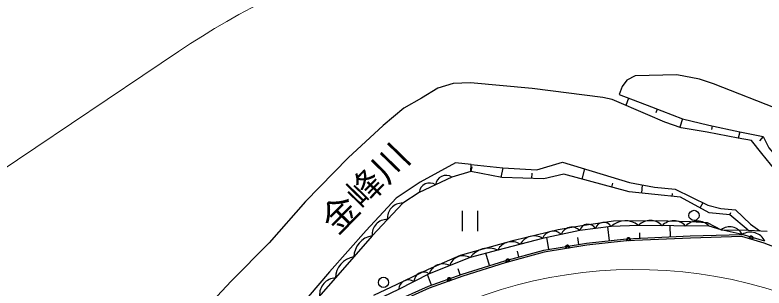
# Model space of a CAD drawing. Units: millimetres, scale not verified. Extents: x 40000 to 680000, y 20000 to 380000.
# Drawn here: x 174190 to 247428, y 293066 to 319799 of the extents above; entities that cross this region are included whole.
import ezdxf
from ezdxf.enums import TextEntityAlignment as Align

# ---------------------------------------------------------------- set-up
doc = ezdxf.new("R2010")
doc.units = ezdxf.units.MM
doc.header["$LTSCALE"] = 1000
for name, color, linetype, lineweight in [('M-BGD', 7, 'Continuous', 25), ('M-BMK', 2, 'Continuous', 13), ('M-BMK-HTXT', 7, 'Continuous', 13), ('M-STR-HTXT', 7, 'Continuous', 13), ('M-STR-STRC', 7, 'Continuous', 25)]:
    doc.layers.add(name, color=color, linetype=linetype, lineweight=lineweight)
doc.styles.add('ＭＳ ゴシック', font='')
doc.styles.get('ＭＳ ゴシック').set_extended_font_data('MS Gothic')

msp = doc.modelspace()

# ---------------------------------------------------------------- linework, layer by layer
at = {"layer": 'M-BGD'}
for p, q in [((234193, 311658), (233914, 310933)), ((236992, 310579), (236850, 310217)), ((239451, 309614), (239185, 308817)), ((242374, 308945), (242298, 308593)), ((245050, 308370), (244908, 307747)), ((247340, 307889), (246983, 307477)), ((218786, 304462), (218879, 304936)), ((221731, 303887), (221916, 304836)), ((229643, 303733), (229914, 304732)), ((224729, 303794), (224743, 304312)), ((232539, 302948), (232644, 303337)), ((235471, 302358), (235556, 303158)), ((238454, 302039), (238485, 302333)), ((241182, 300905), (241465, 301424)), ((217924, 300634), (217924, 298634)), ((219424, 300634), (219424, 298634)), ((244096, 300228), (244177, 300476)), ((232311, 297701), (232163, 299056)), ((238296, 298077), (238247, 299158)), ((235299, 297942), (235275, 298482)), ((226372, 296857), (226186, 298007)), ((229333, 297338), (229224, 298011)), ((223468, 296116), (223314, 296677)), ((220590, 295270), (220215, 296467)), ((217729, 294366), (217518, 294956)), ((214906, 293352), (214536, 294384))]:
    msp.add_line(p, q, dxfattribs=at)
for points in [[(265594, 307323), (260088, 305846), (249291, 310377), (242477, 313063), (241119, 313515), (238914, 313940), (234814, 313855), (234023, 313402), (233570, 312780), (233259, 312017), (236426, 310801), (239451, 309614), (242024, 309020), (245050, 308370), (247340, 307889), (247905, 306786), (249234, 305231), (250761, 303619), (250258, 302924)], [(248499, 304666), (247227, 306221), (246209, 307493), (244908, 307747), (241855, 308313), (239338, 308765), (237727, 309303), (236058, 310009), (232581, 311508), (231676, 311734), (224749, 312597), (218726, 313148), (217030, 313105), (215545, 312639), (213934, 311663), (212195, 310688), (210202, 308992), (206766, 305811), (202610, 301527), (199047, 297498), (195315, 293723), (192177, 290331)], [(218771, 304464), (218794, 305173), (217267, 305324), (213799, 303439), (211461, 301874), (208530, 298707), (204949, 294636), (201907, 291092), (200024, 288799)], [(218794, 305173), (221900, 304837), (225208, 304639), (227725, 305402), (234284, 303395), (236716, 302943), (238752, 302745), (241947, 301190), (243219, 300850), (244633, 300709), (246103, 299323), (247034, 298662)], [(218771, 304464), (216905, 303918), (213701, 302429), (212099, 301373), (209121, 298178), (205530, 294050), (202420, 290544), (200610, 288310), (201316, 286906)], [(245888, 298724), (244096, 300228), (242060, 300426), (239261, 301953), (234228, 302490), (227866, 304215), (225887, 303763), (221787, 303876), (218771, 304464)], [(209262, 292374), (211543, 293448), (214615, 294918), (217763, 296294), (222985, 297746), (227301, 298783), (229601, 299197), (232711, 299650), (236914, 299687), (240232, 299593), (241853, 299480), (243238, 298769), (245888, 298724), (247736, 298624)], [(247516, 297657), (245292, 298317), (243238, 298769), (242069, 299108), (235156, 299198), (232492, 299097), (229404, 298711), (225784, 297919), (221402, 296788), (218688, 296053), (214701, 294470), (211704, 292915), (209451, 291859), (204884, 288652), (201303, 286549), (199918, 285446), (192856, 280477), (188251, 277065), (184816, 274859), (180150, 272103), (172204, 267367)], [(204884, 288652), (209544, 290954), (214606, 293245), (217914, 294432), (222070, 295733), (225887, 296779), (230072, 297457), (233973, 297882), (240222, 298164), (245292, 298317)]]:
    msp.add_lwpolyline(points, dxfattribs=at)
for centre in [(240586, 300179), (210227, 293622)]:
    msp.add_circle(centre, 500, dxfattribs=at)
for centre, radius, start, end in [((216328, 303065), 1030, 55.90407, 173.94508), ((214726, 302320), 1030, 55.90407, 173.94508), ((212043, 299932), 1442, 87.80541, 186.21676), ((210554, 298334), 1442, 87.80541, 186.21676), ((233881, 297622), 2027, 51.03896, 133.28319), ((236294, 298105), 1578, 42.34347, 136.17247), ((238598, 298075), 1578, 42.34347, 136.17247), ((240903, 298046), 1578, 42.34347, 136.17247), ((228629, 297919), 1108, 45.61362, 159.06455), ((230220, 298455), 855, 31.68092, 162.58346), ((231764, 298648), 855, 31.68092, 162.58346), ((244081, 297706), 1356, 26.73643, 128.42868), ((209446, 296082), 2121, 98.82182, 179.14058), ((224946, 296639), 1530, 56.79066, 152.14993), ((226819, 297523), 1108, 45.61362, 159.06455), ((246093, 296936), 1596, 26.84403, 120.11418), ((222755, 296073), 1530, 56.79066, 152.14993), ((220496, 294754), 2227, 66.00285, 144.30529), ((207650, 294018), 2121, 98.82182, 179.14058), ((218023, 294821), 1400, 61.66699, 161.65531), ((216030, 294029), 1400, 61.66699, 161.65531), ((214165, 293670), 962, 56.14424, 178.70246), ((205592, 292429), 1623, 92.2042, 184.64354), ((212666, 292893), 962, 56.14424, 178.70246)]:
    msp.add_arc(centre, radius, start, end, dxfattribs=at)
at = {"layer": 'M-BMK'}
msp.add_arc((234892, 249882), 45000, 56.75874, 123.9805, dxfattribs=at)
at = {"layer": 'M-STR-HTXT'}
msp.add_line((172729, 304459), (190179, 316221), dxfattribs=at)
msp.add_arc((234892, 249882), 80000, 61.60677, 123.9805, dxfattribs=at)
at = {"layer": 'M-STR-STRC'}
msp.add_lwpolyline([(258073, 292767), (255777, 293972), (253316, 295137), (251193, 296020), (247452, 297467), (245266, 298116), (240230, 297964), (233989, 297682), (230098, 297259), (225930, 296583), (222126, 295541), (217977, 294242), (214681, 293059), (209630, 290774), (204979, 288475), (201417, 286383), (200038, 285286), (192973, 280315), (188365, 276900), (184921, 274689), (180252, 271931), (172289, 267185)], dxfattribs=at)
for centre in [(234176, 297803), (246167, 297966), (228211, 297067), (222359, 295721), (216640, 293882)]:
    msp.add_circle(centre, 100, dxfattribs=at)
for centre, radius, start, end in [((246167, 297966), 188, 306.60921, 200.34901), ((246167, 297966), 150, 294.88873, 212.06949), ((234176, 297803), 188, 325.7209, 219.4607), ((234176, 297803), 150, 314.00042, 231.18118), ((234176, 297803), 112, 272.59086, 272.59075), ((246167, 297966), 112, 253.47916, 253.47905), ((228211, 297067), 188, 332.34113, 226.08092), ((228211, 297067), 150, 320.62065, 237.8014), ((228211, 297067), 112, 279.21107, 279.21098), ((222359, 295721), 188, 338.45702, 232.19682), ((222359, 295721), 150, 326.73654, 243.9173), ((222359, 295721), 112, 285.32697, 285.32687), ((216640, 293882), 188, 342.87694, 236.61673), ((216640, 293882), 150, 331.15646, 248.33721), ((216640, 293882), 112, 289.7469, 289.74677)]:
    msp.add_arc(centre, radius, start, end, dxfattribs=at)

# ---------------------------------------------------------------- texts
at = {"layer": 'M-BMK-HTXT', "style": 'ＭＳ ゴシック'}
msp.add_text('金峰川', height=2566, rotation=45.725, dxfattribs=at).set_placement((208419, 302828), align=Align.MIDDLE_CENTER)

doc.saveas('drawing.dxf')
